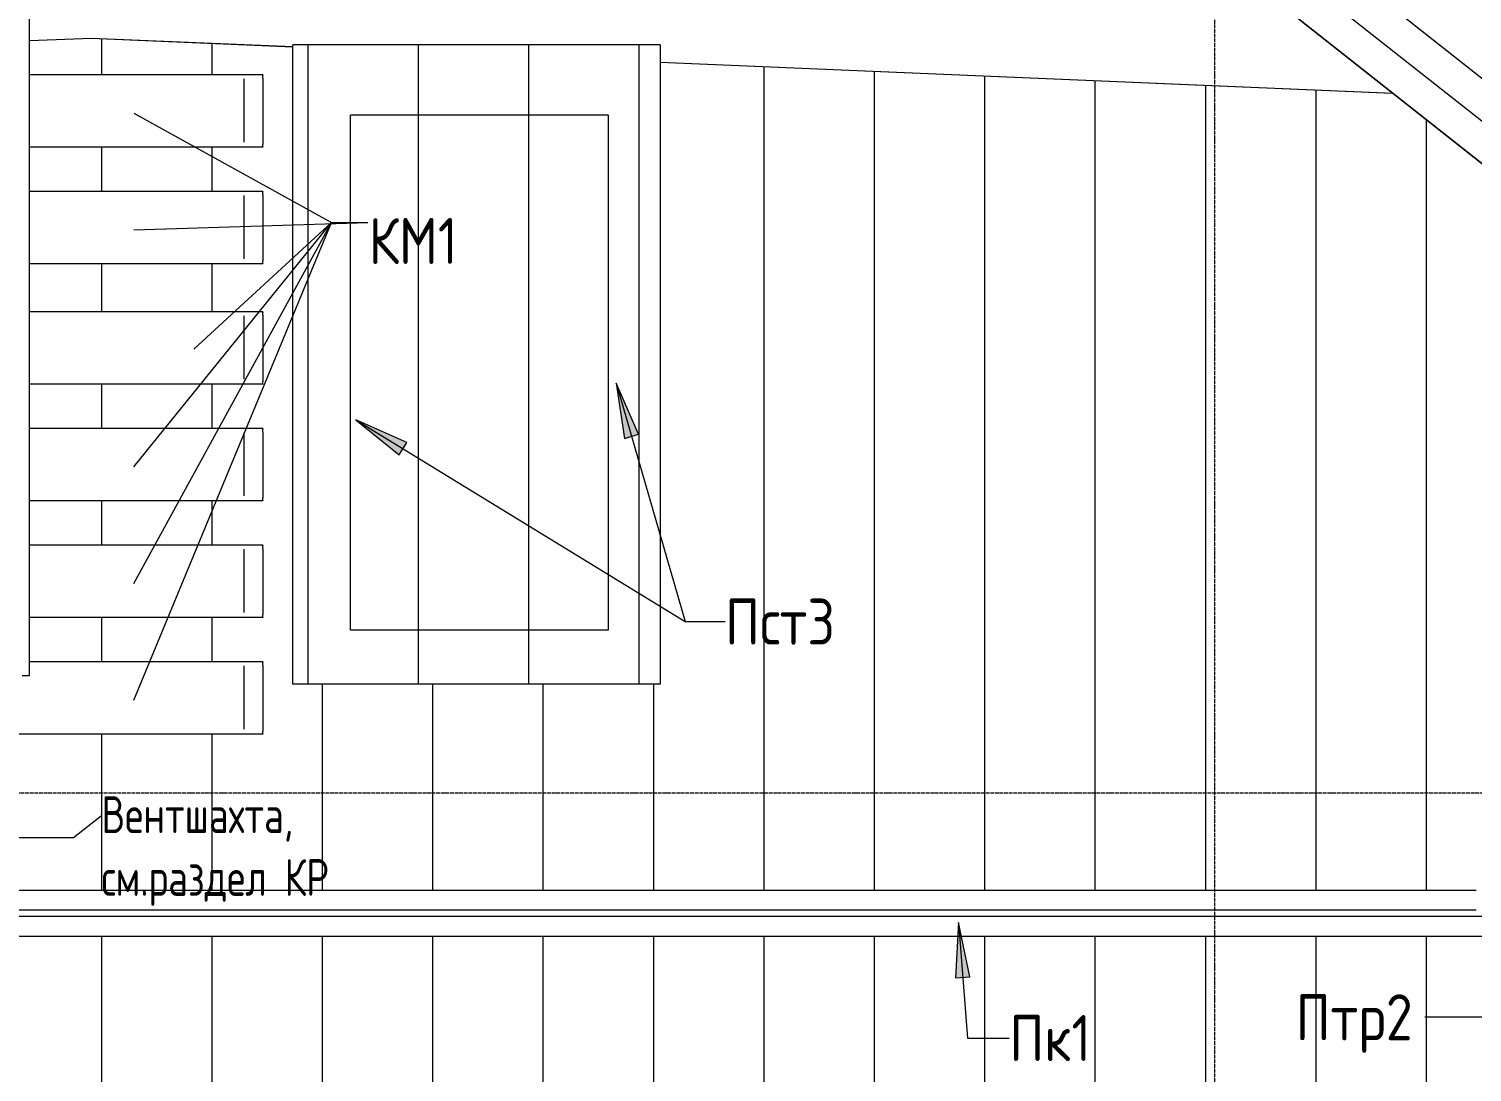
# Model space of a CAD drawing. Header units: millimetres. Extents: x -10178924 to 11692288, y -947381 to 58396.
# Drawn here: x 32004 to 39849, y -557746 to -552078 of the extents above; entities that cross this region are included whole.
import ezdxf

# ---------------------------------------------------------------- set-up
doc = ezdxf.new("R2010")
doc.units = ezdxf.units.MM
doc.linetypes.add('ADSK_Линия сетки', pattern=[25, 20, -2.5, 0, -2.5])
doc.linetypes.add('ADSK_Штриховая_ш3 п1_5', pattern=[4.5, 3, -1.5])
for name, color, linetype, lineweight in [('Аннотация', 7, 'Continuous', 18), ('Антураж', 7, 'Continuous', 18), ('Крыша', 7, 'Continuous', 9), ('Крыша штриховка', 7, 'Continuous', 9), ('Марки', 7, 'Continuous', 20), ('Обобщенные модели', 7, 'Continuous', 18), ('Ограждение', 7, 'Continuous', 9), ('Оси', 253, 'Continuous', 9)]:
    doc.layers.add(name, color=color, linetype=linetype, lineweight=lineweight)
doc.layers.add('Линии', color=7, linetype='Continuous', lineweight=9, true_color=0x00a600)
doc.styles.add('GOST Common_3', font='GOST_Common.ttf', dxfattribs={"width": 0.8, "height": 350})
doc.styles.add('GOST Common_4', font='GOST_Common.ttf', dxfattribs={"width": 0.9, "height": 200})

# ---------------------------------------------------------------- blocks, each defined once
blk = doc.blocks.new('Planka_konka_K1 - Кровля - Планка конька К1-2963703-План кровли АР')
at = {"layer": 'Обобщенные модели'}
for p, q in [((9045.5, 125.1), (-20330.4, 125.1)), ((9045.5, 17), (-20750, 17)), ((-14985, -17), (9045.5, -17)), ((-6342.5, -125.1), (-14985, -125.1))]:
    blk.add_line(p, q, dxfattribs=at)
blk = doc.blocks.new('Ограждение - Ограждение-2968730-План кровли АР')
at = {"layer": 'Ограждение'}
for p, q in [((45517.5, 7740.8), (38229.7, 13495.9)), ((38230.2, 13497.3), (45518.4, 7741.9)), ((37823.5, 13354.7), (38088.5, 13145.5)), ((37824.9, 13355.5), (38090.8, 13145.5)), ((38132.8, 13341.7), (38154.9, 13324.2)), ((38174.9, 13308.4), (45192.7, 7766.6)), ((38113.8, 13125.5), (44900, 7766.6)), ((38116.1, 13125.5), (44902.3, 7766.6)), ((45517.5, 7740.8), (45458.7, 7666.2)), ((45518.4, 7741.9), (45517.5, 7740.8)), ((45151.4, 7569.9), (45293.8, 7457.5)), ((45152.2, 7567.5), (45292.9, 7456.4)), ((45381.1, 7568), (45293.8, 7457.5)), ((45293.8, 7457.5), (45292.9, 7456.4))]:
    blk.add_line(p, q, dxfattribs=at)
blk = doc.blocks.new('Construction_Roof-Accessories_Lindab_KO - Construction_Roof-Accessories_Lindab_KO-V52-План кровли АР')
at = {"layer": 'Обобщенные модели', "lineweight": 9}
for p, q in [((34475, 12868.4), (34475, 12523.5)), ((34476.2, 12861.2), (34476.2, 12868.5)), ((34476.2, 12523.5), (34476.2, 12530.1))]:
    blk.add_line(p, q, dxfattribs=at)
blk = doc.blocks.new('Construction_Roof-Accessories_Lindab_BR - Construction_Roof-Accessories_Lindab_BR-V56-План кровли АР')
at = {"layer": 'Обобщенные модели', "lineweight": 9}
for p, q in [((33275.3, 12195.2), (32008.1, 12195.2)), ((33275.3, 12195.2), (33275.3, 12192.8)), ((33275.3, 12177.3), (33275.3, 12192.8)), ((33275.3, 12177.3), (33275.3, 12176.6)), ((33275.3, 12176.6), (33275.3, 12170.2)), ((33275.3, 12170.2), (33275.3, 11834)), ((33275.3, 11802.4), (32008.1, 11802.4)), ((33275.3, 11834), (33275.3, 11826.6)), ((33275.3, 11826.6), (33275.3, 11819.9)), ((33275.3, 11804), (33275.3, 11819.9)), ((33275.3, 11804), (33275.3, 11802.4))]:
    blk.add_line(p, q, dxfattribs=at)
blk = doc.blocks.new('Антураж 4 - Антураж 4-5053377-План кровли АР')
at = {"layer": 'Антураж'}
for p, q in [((32008.1, 12382.2), (32344.8, 12395.2)), ((32344.8, 12395.2), (33439.1, 12349)), ((32344.8, 12395.2), (32344.8, 12393.1)), ((32344.8, 12393.1), (32008.1, 12380.1)), ((33439.1, 12346.9), (32344.8, 12393.1)), ((35435, 12264.7), (39416.7, 12096.6)), ((39419.5, 12094.4), (35435, 12262.6))]:
    blk.add_line(p, q, dxfattribs=at)
blk = doc.blocks.new('Construction_Roof-Accessories_Lindab_BR - Construction_Roof-Accessories_Lindab_BR-V79-План кровли АР')
at = {"layer": 'Обобщенные модели', "lineweight": 9}
for p, q in [((33275.3, 10273.9), (32007.8, 10273.9)), ((33275.3, 10273.9), (33275.3, 10271.4)), ((33275.3, 10256), (33275.3, 10271.4)), ((33275.3, 10256), (33275.3, 10255.3)), ((33275.3, 10255.3), (33275.3, 10248.9)), ((33275.3, 10248.9), (33275.3, 9912.7)), ((33275.3, 9912.7), (33275.3, 9905.2)), ((33275.3, 9905.2), (33275.3, 9898.6)), ((33275.3, 9882.7), (33275.3, 9898.6)), ((33275.3, 9881), (32007.9, 9881)), ((33275.3, 9882.7), (33275.3, 9881))]:
    blk.add_line(p, q, dxfattribs=at)
blk = doc.blocks.new('Construction_Roof-Accessories_Lindab_BR - Construction_Roof-Accessories_Lindab_BR-V80-План кровли АР')
at = {"layer": 'Обобщенные модели', "lineweight": 9}
for p, q in [((33275.3, 9640), (32007.9, 9640)), ((33275.3, 9640), (33275.3, 9637.5)), ((33275.3, 9622.1), (33275.3, 9637.5)), ((33275.3, 9622.1), (33275.3, 9621.4)), ((33275.3, 9621.4), (33275.3, 9615)), ((33275.3, 9615), (33275.3, 9278.8)), ((33275.3, 9278.8), (33275.3, 9271.3)), ((33275.3, 9271.3), (33275.3, 9264.7)), ((33275.3, 9248.8), (33275.3, 9264.7)), ((33275.3, 9247.1), (32008, 9247.1)), ((33275.3, 9248.8), (33275.3, 9247.1))]:
    blk.add_line(p, q, dxfattribs=at)
blk = doc.blocks.new('Construction_Roof-Accessories_Lindab_BR - Construction_Roof-Accessories_Lindab_BR-V82-План кровли АР')
at = {"layer": 'Обобщенные модели', "lineweight": 9}
for p, q in [((33275.3, 9006.1), (32008, 9006.1)), ((33275.3, 9006.1), (33275.3, 9003.6)), ((33275.3, 8988.2), (33275.3, 9003.6)), ((33275.3, 8988.2), (33275.3, 8987.5)), ((33275.3, 8987.5), (33275.3, 8981.1)), ((33275.3, 8981.1), (33275.3, 8644.9)), ((31875.3, 8644.9), (31875.3, 8893)), ((31875.3, 8637.4), (31875.3, 8644.9)), ((31875.3, 8630.8), (31875.3, 8637.4)), ((31875.3, 8630.8), (31875.3, 8614.9)), ((33275.3, 8644.9), (33275.3, 8637.4)), ((33275.3, 8637.4), (33275.3, 8630.8)), ((33275.3, 8614.9), (33275.3, 8630.8)), ((31875.3, 8613.2), (31875.3, 8614.9)), ((33275.3, 8613.2), (31875.3, 8613.2)), ((33275.3, 8614.9), (33275.3, 8613.2))]:
    blk.add_line(p, q, dxfattribs=at)
blk = doc.blocks.new('Ограждение - Ограждение-5945901-План кровли АР')
at = {"layer": 'Ограждение'}
for p, q in [((32008.1, 8933), (32008.1, 12933)), ((31968.1, 8933), (32008.1, 8933))]:
    blk.add_line(p, q, dxfattribs=at)
blk = doc.blocks.new('Кровля')
at = {"layer": 'Аннотация', "lineweight": 9}
for points in [[(35196, 10520.1), (35241.7, 10221), (35317.6, 10243.1)], [(33782.1, 10321.7), (34017.3, 10131.3), (34058.6, 10198.7)], [(37056.3, 7591.3), (37040.1, 7289.2), (37118.8, 7295.3)]]:
    blk.add_hatch(color=256, dxfattribs=at).paths.add_polyline_path(points)
at = {"layer": 'Крыша штриховка'}
h = blk.add_hatch(dxfattribs=at)
h.set_pattern_fill('FP_24', color=256, style=0, pattern_type=2)
h.set_pattern_definition([(0, (4448.5, 0), (0, 600), [])])
h.paths.add_polyline_path([(45547.6, 7680), (45597, 7719), (45597, 12749.9), (45476.2, 12904.3), (45597, 12998.7), (45597, 13231.3), (39210.8, 19456.7), (39476.3, 12513.3), (45518.4, 7741.9), (45504.3, 7724), (45518.4, 7709.6)])
h.paths.add_polyline_path([(45609.2, 7728.7), (45611.4, 7730.4), (45611.4, 12791.4), (45609.2, 12771.2), (45609.2, 7746.2)])
h.paths.add_polyline_path([(45609.2, 13008.2), (45611.4, 13010), (45611.4, 13027.7), (45749.8, 13118.2), (45763.6, 13127.5), (45764.2, 13127.5), (45806.6, 13155.3), (45680.7, 13278), (45616.1, 13212.6), (45609.2, 13219.3), (45609.2, 13016.7)])
h = blk.add_hatch(dxfattribs=at)
h.set_pattern_fill('FP_23', color=256, style=0, pattern_type=2)
h.set_pattern_definition([(270, (0, 2567.63), (600, 4e-14), [])])
h.paths.add_polyline_path([(3981.9, 7654), (4418.6, 8082.5), (3966.9, 7704.5), (3966.9, 7665.2), (3976.2, 7658.3)])
h.paths.add_polyline_path([(44717.3, 7766.6), (44900, 7766.6), (39419.5, 12094.4), (35435, 12262.6), (35435, 8885), (33439.1, 8885), (33439.1, 12346.9), (32344.8, 12393.1), (32008.1, 12380.1), (32008.1, 12195.2), (33275.3, 12195.2), (33275.3, 11802.4), (32008.1, 11802.4), (32008.1, 11561.3), (33275.3, 11561.3), (33275.3, 11168.5), (32008.1, 11168.5), (32008.1, 10907.8), (33275.3, 10907.8), (33275.3, 10514.9), (32008.1, 10514.9), (32008.1, 10273.9), (33275.3, 10273.9), (33275.3, 9881), (32008.1, 9881), (32008.1, 9640), (33275.3, 9640), (33275.3, 9247.1), (32008.1, 9247.1), (32008.1, 9006.1), (33275.3, 9006.1), (33275.3, 8613.2), (31875.3, 8613.2), (31875.3, 8893), (17020, 8893.7), (17020, 12368.1), (16400.1, 12392.1), (14513.7, 12321.7), (14513.7, 12309.4), (14550, 12309.4), (14550, 9189.4), (14513.7, 9189.4), (14513.7, 8885), (12713.7, 8885), (12713.7, 9189.4), (12664, 9189.4), (12664, 12252.8), (9546.6, 12136), (4325.5, 7766.6), (14440.9, 7766.6), (14440.9, 8352.9), (15840.9, 8352.9), (15840.9, 7766.6), (19614.6, 7766.6), (19614.6, 8375.4), (21115.3, 8375), (21115.3, 7766.6), (27609.3, 7766.6), (27609.3, 8373.2), (23414.4, 8373.2), (23414.4, 8378.5), (22014.4, 8378.5), (22014.4, 8771.3), (23414.4, 8771.3), (23414.4, 8766), (31814.4, 8766), (31814.4, 8373.2), (29114.6, 8373.2), (29114.6, 7766.6), (29660.9, 7766.6), (29660.9, 8332.9), (31240.5, 8332.9), (31240.5, 7766.6), (39870.1, 7766.6), (39870.1, 8332.9), (41229.7, 8332.9), (41229.7, 7766.6), (44398.6, 7766.6)])
h.paths.add_polyline_path([(20144.4, 8378.5), (19194.4, 8378.5), (19194.4, 8771.3), (21994.4, 8771.3), (21994.4, 8378.5), (20494.1, 8378.5)])
h.paths.add_polyline_path([(18698.9, 8378.5), (17790.5, 8378.5), (17790.5, 8771.3), (19190.5, 8771.3), (19190.5, 8378.5), (19060.3, 8378.5)])
h.paths.add_polyline_path([(17670.2, 8378.5), (16370.5, 8378.5), (16370.5, 8771.3), (17770.5, 8771.3), (17770.5, 8378.5), (17737.8, 8378.5)])
h.paths.add_polyline_path([(15550.6, 9038.5), (15218.9, 9038.5), (15218.9, 9431.3), (16618.9, 9431.3), (16618.9, 9038.5), (15807.9, 9038.5)])
h.paths.add_polyline_path([(16169.3, 9599.9), (15218.9, 9599.9), (15218.9, 9992.7), (16618.9, 9992.7), (16618.9, 9599.9), (16518.6, 9599.9)])
h.paths.add_polyline_path([(15807.9, 10147.2), (15218.9, 10147.2), (15218.9, 10540.1), (16618.9, 10540.1), (16618.9, 10147.2), (16169.3, 10147.2)])
h.paths.add_polyline_path([(15318.6, 10781.1), (15218.9, 10781.1), (15218.9, 11174), (16618.9, 11174), (16618.9, 10781.1), (15386.2, 10781.1)])
h.paths.add_polyline_path([(15264.9, 11354.8), (15165.2, 11354.8), (15165.2, 11747.6), (16565.2, 11747.6), (16565.2, 11354.8), (15318.6, 11354.8)])
h.paths.add_polyline_path([(16169.3, 11883), (15165.2, 11883), (15165.2, 12275.8), (16565.2, 12275.8), (16565.2, 11883), (16350, 11883)])
h.paths.add_polyline_path([(24355.3, 13238.2), (32597, 13556), (32597, 13557.5), (32593, 13558.3), (32593, 13621.9), (32596.8, 13638), (32590.8, 13637.8), (32591.5, 13621.9), (32591, 13558.7), (24355.3, 13241.1), (16127.8, 13558.8), (16127.8, 13637.8), (16122.5, 13637.8), (16126.3, 13621.9), (16126.3, 13558.3), (16121.9, 13557.3), (16122.3, 13556), (24355.3, 13238.2)])
h.paths.add_polyline_path([(24359.6, 13320), (24359.6, 13320.3), (24359.6, 13320)])
h.paths.add_polyline_path([(37833.6, 13346.8), (37829.7, 13349.9), (32893, 13558.3), (32893, 13637.3), (32887.8, 13637.3), (32891.4, 13621.9), (32891.4, 13558.3), (32887.1, 13557.3), (32887.7, 13555.6), (37791.1, 13348.6)])
h.paths.add_polyline_path([(11368.2, 13357.7), (15824.2, 13523.8), (15825.9, 13530.7), (11467.3, 13361.5)])
h.paths.add_polyline_path([(15826.4, 13532.9), (15832.3, 13557.4), (15827.8, 13558.3), (15827.8, 13621.9), (15825.7, 13609.7), (15826.4, 13594.4), (15826.4, 13556)])
h = blk.add_hatch(dxfattribs=at)
h.set_pattern_fill('FP_39', color=256, style=0, pattern_type=2)
h.set_pattern_definition([(270, (20921.2, -43.27), (600, 4e-14), [])])
h.paths.add_polyline_path([(33439.1, 8885), (35435, 8885), (35435, 12358.3), (33439.1, 12358.3), (33439.1, 8908.1)])
h = blk.add_hatch(dxfattribs=at)
h.set_pattern_fill('FP_21', color=256, style=0, pattern_type=2)
h.set_pattern_definition([(90, (0, 161.5), (-600, 4e-14), [])])
h.paths.add_polyline_path([(13174.7, 1526.9), (13175.7, 1526.9), (13174.7, 1526.9)])
h.paths.add_polyline_path([(12896.6, 1552.3), (12886.9, 1608.3), (11118.9, 1669.3), (12887.6, 1606.3)])
h.paths.add_polyline_path([(13161.5, 1552.3), (13170.6, 1606.6), (13175.6, 1606), (19380, 1823.5), (19380, 2243.4), (19366.1, 2259.1), (19377.7, 1825.5), (13170.6, 1608.3), (13168.2, 1593.8)])
h.paths.add_polyline_path([(35578.5, 1552.3), (35569.5, 1608), (29060.2, 1844.3), (29060.2, 2009.5), (29053.3, 2009.5), (29053.3, 1733.4), (29060, 1733.4), (29060.2, 1835.5), (35564.4, 1599.4), (35564.4, 1606), (35569.5, 1606), (35571.8, 1592.3)])
h.paths.add_polyline_path([(35843.4, 1552.3), (35853.4, 1606.5), (35863.8, 1606.2), (41077, 1794.8), (41085.1, 1805.8), (35853.4, 1614.6), (35852.1, 1606.6)])
h.paths.add_polyline_path([(23571.2, 1633.4), (24009.5, 1633.4), (24009.5, 1693.7), (23354.9, 1695.4), (23346.3, 1698.5), (23330.6, 1709.7), (23324.5, 1716.7), (23319.8, 1725.8), (23317.8, 1733.4), (23216.8, 1733.4), (23216.8, 1633.4), (23562.3, 1633.4)])
h.paths.add_polyline_path([(24792.1, 1633.4), (25409.5, 1633.4), (25409.5, 1733.4), (25321.7, 1733.4), (25315.5, 1718.7), (25302.6, 1704.3), (25293.9, 1698.9), (25285.3, 1696), (25267.3, 1693.7), (25160.4, 1693.6), (24742.2, 1693.6), (24742.2, 1633.4), (24787.7, 1633.4)])
h.paths.add_polyline_path([(24946.6, 1693.6), (24946.6, 1693.6), (24985.4, 1693.6)])
h.paths.add_polyline_path([(29060.2, 2029.5), (29060.2, 2251.3), (29053.3, 2243.4), (29053.3, 2029.5)])
h.paths.add_polyline_path([(28777.6, 2243.4), (26448.1, 4300.8), (28514.8, 2243.4)])
h.paths.add_polyline_path([(19665.3, 2243.4), (19918.5, 2243.4), (21985.2, 4300.8), (19655.7, 2243.4)])
h.paths.add_polyline_path([(19360.5, 2468.2), (24216.6, 6757), (29060.2, 2479.3), (29060.2, 2997.4), (33459.5, 2837.7), (33459.5, 5991.5), (35759.5, 5991.5), (35759.5, 2764.3), (41946.1, 2990.4), (45228.6, 7507.1), (45216.8, 7516.5), (15840.9, 7516.5), (15840.9, 7202.9), (14440.9, 7202.9), (14440.9, 7516.5), (4203.6, 7516.5), (7264.9, 2958.5), (12613.7, 2770.9), (12613.7, 5991.5), (14913.7, 5991.5), (14913.7, 2822.3), (19346.8, 2977.5), (19358.6, 2540.2)])
h.paths.add_polyline_path([(45454.8, 7507.1), (45461.6, 7516.5), (45441.9, 7516.5)])
h.paths.add_polyline_path([(45547.6, 7680), (45575.5, 7680), (45586.8, 7688.7), (45597, 7702.7), (45597, 7719), (45563.2, 7692.3)])
h.paths.add_polyline_path([(45612.6, 7728.7), (45611.4, 7730.4), (45609.2, 7728.7), (45611.4, 7728.7)])
at = {"layer": 'Аннотация', "lineweight": 9}
for p, q in [((35196, 10520.1), (35241.7, 10221)), ((35317.6, 10243.1), (35196, 10520.1)), ((35196, 10520.1), (35572.1, 9225.2)), ((33782.1, 10321.7), (34017.3, 10131.3)), ((34058.6, 10198.7), (33782.1, 10321.7)), ((33782.1, 10321.7), (35572.1, 9225.2)), ((34017.3, 10131.3), (34058.6, 10198.7)), ((35241.7, 10221), (35317.6, 10243.1)), ((35572.1, 9225.2), (35788.2, 9225.2)), ((35572.1, 9225.2), (35788.2, 9225.2)), ((32246.4, 8051.9), (32398.8, 8172.3)), ((30559.6, 8051.9), (32246.4, 8051.9)), ((37056.3, 7591.3), (37040.1, 7289.2)), ((37118.8, 7295.3), (37056.3, 7591.3)), ((37056.3, 7591.3), (37105, 6962.8)), ((37040.1, 7289.2), (37118.8, 7295.3)), ((40064.9, 7075.5), (39591.9, 7075.5)), ((37105, 6962.8), (37333.2, 6962.8))]:
    blk.add_line(p, q, dxfattribs=at)
at = {"layer": 'Крыша'}
for p, q in [((35435, 12358.3), (33439.1, 12358.3)), ((33439.1, 8885), (33439.1, 12358.3)), ((35435, 12358.3), (35435, 8885)), ((35435, 8885), (33439.1, 8885))]:
    blk.add_line(p, q, dxfattribs=at)
at = {"layer": 'Линии', "color": 7, "linetype": 'ADSK_Штриховая_ш3 п1_5'}
for p, q in [((33753, 11979), (35153, 11979)), ((33753, 9179), (33753, 11979)), ((35153, 11979), (35153, 9179)), ((35153, 9179), (33753, 9179))]:
    blk.add_line(p, q, dxfattribs=at)
at = {"layer": 'Марки'}
for p, q in [((32575.3, 11986.9), (33648.8, 11393.6)), ((32575.3, 8797.8), (33648.8, 11393.6)), ((32575.3, 9431.7), (33648.8, 11393.6)), ((32575.3, 10065.6), (33648.8, 11393.6)), ((32575.3, 11353), (33845.9, 11393.6)), ((32900.4, 10705.9), (33648.8, 11393.6)), ((33648.8, 11393.6), (33845.9, 11393.6)), ((33648.8, 11393.6), (33845.9, 11393.6)), ((33648.8, 11393.6), (33845.9, 11393.6)), ((33648.8, 11393.6), (33845.9, 11393.6)), ((33648.8, 11393.6), (33845.9, 11393.6))]:
    blk.add_line(p, q, dxfattribs=at)
at = {"layer": 'Оси', "linetype": 'ADSK_Линия сетки'}
for p, q in [((38449.6, -5974.8), (38449.6, 22205.7)), ((-13798, 8295), (56004.9, 8295))]:
    blk.add_line(p, q, dxfattribs=at)
at = {"layer": 'Антураж'}
blk.add_blockref('Антураж 4 - Антураж 4-5053377-План кровли АР', (0, 0), dxfattribs=at)
at = {"layer": 'Обобщенные модели'}
for name, p in [('Construction_Roof-Accessories_Lindab_BR - Construction_Roof-Accessories_Lindab_BR-V56-План кровли АР', (0, 0)), ('Construction_Roof-Accessories_Lindab_KO - Construction_Roof-Accessories_Lindab_KO-V52-План кровли АР', (-1302.3, -693.5)), ('Construction_Roof-Accessories_Lindab_BR - Construction_Roof-Accessories_Lindab_BR-V56-План кровли АР', (0, -633.9)), ('Construction_Roof-Accessories_Lindab_KO - Construction_Roof-Accessories_Lindab_KO-V52-План кровли АР', (-1302.3, -1327.4)), ('Construction_Roof-Accessories_Lindab_BR - Construction_Roof-Accessories_Lindab_BR-V56-План кровли АР', (0, -1287.4)), ('Construction_Roof-Accessories_Lindab_KO - Construction_Roof-Accessories_Lindab_KO-V52-План кровли АР', (-1302.3, -1981)), ('Construction_Roof-Accessories_Lindab_BR - Construction_Roof-Accessories_Lindab_BR-V79-План кровли АР', (0, 0)), ('Construction_Roof-Accessories_Lindab_KO - Construction_Roof-Accessories_Lindab_KO-V52-План кровли АР', (-1302.3, -2614.9)), ('Construction_Roof-Accessories_Lindab_BR - Construction_Roof-Accessories_Lindab_BR-V80-План кровли АР', (0, 0)), ('Construction_Roof-Accessories_Lindab_KO - Construction_Roof-Accessories_Lindab_KO-V52-План кровли АР', (-1302.3, -3248.8)), ('Construction_Roof-Accessories_Lindab_BR - Construction_Roof-Accessories_Lindab_BR-V82-План кровли АР', (0, 0)), ('Construction_Roof-Accessories_Lindab_KO - Construction_Roof-Accessories_Lindab_KO-V52-План кровли АР', (-1302.3, -3882.7))]:
    blk.add_blockref(name, p, dxfattribs=at)
at = {"layer": 'Обобщенные модели', "rotation": 180}
blk.add_blockref('Planka_konka_K1 - Кровля - Планка конька К1-2963703-План кровли АР', (24886.3, 7641.5), dxfattribs=at)
at = {"layer": 'Ограждение'}
for name in ['Ограждение - Ограждение-2968730-План кровли АР', 'Ограждение - Ограждение-5945901-План кровли АР']:
    blk.add_blockref(name, (0, 0), dxfattribs=at)
at = {"layer": 'Аннотация', "lineweight": 9, "attachment_point": 1, "line_spacing_factor": 1.022766}
for s, insert, char_height, width, style in [('\\pxt1.44,2.88,4.32,5.76,7.2,8.64,10.08,11.52,12.96,14.4,15.84,17.28,18.72,20.16,21.6,23.04,24.48,25.92,27.36,28.8,30.24,31.68,33.12,34.56,36,37.44,38.88,40.32,41.76,43.2,44.64,46.08;{Пст3}', (35788.2, 9350.4), 250, 792, 'GOST Common_4'), ('\\pxt1.8,3.6,5.4,7.2,9,10.8,12.6,14.4,16.2,18,19.8,21.6,23.4,25.2,27,28.8,30.6,32.4,34.2,36,37.8,39.6,41.4,43.2,45,46.8,48.6,50.4,52.2,54,55.8,57.6;{Вентшахта,\\Pсм.раздел КР}', (32398.8, 8276.4), 200, 1530, 'GOST Common_3'), ('\\pxt1.44,2.88,4.32,5.76,7.2,8.64,10.08,11.52,12.96,14.4,15.84,17.28,18.72,20.16,21.6,23.04,24.48,25.92,27.36,28.8,30.24,31.68,33.12,34.56,36,37.44,38.88,40.32,41.76,43.2,44.64,46.08;{Птр2}', (38889.4, 7200.7), 250, 1172.7, 'GOST Common_4'), ('\\pxt1.44,2.88,4.32,5.76,7.2,8.64,10.08,11.52,12.96,14.4,15.84,17.28,18.72,20.16,21.6,23.04,24.48,25.92,27.36,28.8,30.24,31.68,33.12,34.56,36,37.44,38.88,40.32,41.76,43.2,44.64,46.08;{Пк1}', (37333.2, 7087.9), 250, 577.8, 'GOST Common_4')]:
    blk.add_mtext(s, dxfattribs=dict(at, insert=insert, char_height=char_height, width=width, style=style))
at = {"layer": 'Марки', "lineweight": 9, "insert": (34093, 11293.2), "char_height": 250, "width": 500.4, "attachment_point": 5, "line_spacing_factor": 1.022766, "style": 'GOST Common_4'}
blk.add_mtext('\\pxqc,t4.572,9.144,13.716,18.288,22.86,27.432,32.004,36.576,41.148,45.72,50.292,54.864,59.436,64.008,68.58,73.152,77.724,82.296,86.868,91.44,96.012,100.584,105.156,109.728,114.3,118.872,123.444,128.016,132.588,137.16,141.732,146.304;{КМ1}', dxfattribs=at)

msp = doc.modelspace()

# ---------------------------------------------------------------- block references
msp.add_blockref('Кровля', (0, -564523.7))

doc.saveas('drawing.dxf')
